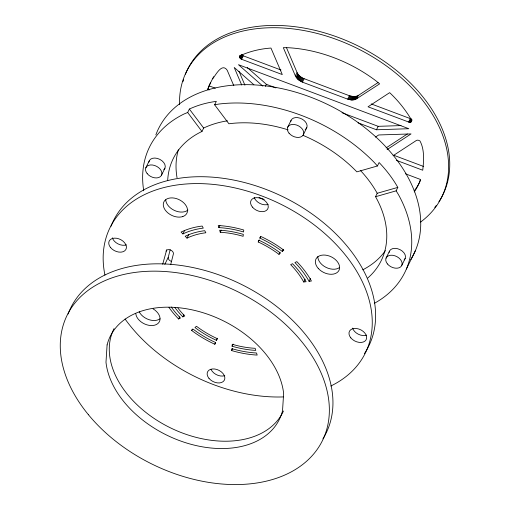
<?xml version="1.0" encoding="UTF-8"?>
<svg xmlns="http://www.w3.org/2000/svg" width="510" height="510" viewBox="0 0 510 510"><rect width="100%" height="100%" fill="white"/><g stroke="black" fill="none" stroke-linecap="round" stroke-linejoin="round"><path stroke-width="0.76" d="M239.483 57.005L240.369 55.59C250.002 51.255 260.451 48.794 270.969 48.055L282.279 74.568L241.593 59.281L239.566 57.388L240.153 55.628M231.648 350.574L231.84 348.642A83.736 56.68 26.1 0 0 256.543 352.996L257.167 355.075A86.515 58.561 26.1 0 1 231.648 350.574L232.681 348.457M232.082 346.22L232.279 344.288A77.488 52.447 26.1 0 0 255.14 348.317L255.765 350.395A80.261 54.328 26.1 0 1 232.082 346.22L233.121 344.103M162.715 264.212L166.694 249.811M164.832 264.327L168.249 257.346L170.187 249.696M170.665 264.684L173.381 253.974A3.959 2.677 26.1 0 0 170.365 249.964A3.959 2.677 26.1 0 0 166.011 251.207M209.202 89.97L207.736 89.422L208.858 86.082L213.639 76.685M207.736 89.422L210.547 82.645M214.806 344.25L215.545 342.516A83.736 56.68 26.1 0 1 193.124 329.16L191.645 330.448A86.515 58.561 26.1 0 0 214.806 344.25L215.5 342.835M216.463 340.349L217.196 338.614A77.488 52.447 26.1 0 1 196.452 326.26L194.973 327.547A80.261 54.328 26.1 0 0 216.463 340.349L217.502 338.232M258.213 241.982L258.952 240.248A80.261 54.328 26.1 0 1 280.443 253.049L278.964 254.343A77.488 52.447 26.1 0 0 258.213 241.982L259.252 239.866M259.87 238.087L260.604 236.353A86.515 58.561 26.1 0 1 283.77 250.149L282.291 251.443A83.736 56.68 26.1 0 0 259.87 238.087L260.559 236.672M145.828 167.815L149.194 160.937M143.737 190.759A142.214 96.262 26.1 0 1 184.142 113.953L187.68 112.493L189.363 109.057A118.645 80.306 26.1 0 1 216.316 101.362L214.633 104.799L228.926 123.79L229.576 123.681A115.827 78.4 26.1 0 1 288.163 129.871M161.574 175.051L164.947 168.172M167.682 180.521A115.827 78.4 26.1 0 1 201.405 131.72L201.973 131.491L203.656 128.048A112.079 75.862 26.1 0 1 227.422 120.813M239.49 56.642L240.165 55.265M239.566 57.388L240.573 55.322M239.738 57.77L241.083 55.016M239.987 58.14L241.67 54.704L243.276 55.839L281.004 70.017M240.312 58.491L241.995 55.054M240.694 58.803L242.384 55.367M241.128 59.071L242.811 55.628M241.593 59.281L243.276 55.839M182.918 233.924A83.736 56.68 26.1 0 1 203.28 228.11L202.138 226.045A86.515 58.561 26.1 0 0 181.101 232.056L182.918 233.924L184.645 230.399M187.004 238.132A77.488 52.447 26.1 0 1 205.855 232.751L204.708 230.692A80.261 54.328 26.1 0 0 185.187 236.264L187.004 238.132L188.738 234.606M265.34 86.368L266.354 84.303L247.28 67.537M218.873 227.607L218.248 225.528A86.515 58.561 26.1 0 1 243.767 230.023L243.57 231.961A83.736 56.68 26.1 0 0 218.873 227.607L219.906 225.49M295.379 75.926L283.324 47.653L288.016 47.704A115.827 78.4 26.1 0 1 375.736 80.676L379.638 83.85L355.515 99.456L351.823 100.017L347.673 99.144L302.462 82.155L298.12 79.566L295.379 75.926L297.069 72.49L286.55 47.838M296.061 77.201L297.744 73.765L297.069 72.49M220.275 232.286L219.651 230.208A80.261 54.328 26.1 0 1 243.327 234.377L243.136 236.315A77.488 52.447 26.1 0 0 220.275 232.286L221.315 230.169M296.488 77.82L298.178 74.383L297.744 73.765M168.938 307.422A86.515 58.561 26.1 0 0 178.583 318.967L179.622 316.85M296.979 78.425L298.662 74.989L298.178 74.383M297.521 79.012L299.211 75.569L298.662 74.989M298.12 79.566L299.803 76.13L299.211 75.569M298.758 80.096L300.441 76.653L299.803 76.13M174.866 307.511A80.261 54.328 26.1 0 0 182.854 316.895L183.893 314.778M299.44 80.586L301.123 77.15L300.441 76.653M300.154 81.045L301.837 77.603L301.123 77.15M300.9 81.46L302.583 78.017L301.837 77.603M301.671 81.829L303.354 78.393L349.356 95.708L353.506 96.575L356.535 96.243L358.39 95.415L378.044 82.556M302.462 82.155L304.145 78.712M287.659 127.315L291.031 120.436M191.645 330.448L192.334 329.039M303.412 134.551L306.778 127.678M347.673 99.144L349.356 95.708M348.502 99.431L350.185 95.988M349.337 99.66L351.027 96.218M350.172 99.832L351.862 96.396M351.007 99.954L352.69 96.517M351.823 100.017L353.506 96.575M352.62 100.017L354.31 96.581M353.398 99.966L355.081 96.524M354.144 99.852L355.827 96.415M278.964 254.343L279.996 252.227M354.852 99.686L356.535 96.243M355.515 99.456L357.198 96.02M356.707 98.851L358.39 95.415M282.291 251.443L283.324 249.326M358.065 122.84L376.488 129.769L378.171 126.327L401.038 125.587M303.737 282.005L306.102 281.705A80.261 54.328 26.1 0 0 292.555 263.708L290.662 264.626A77.488 52.447 26.1 0 1 303.737 282.005L305.114 279.18M309.06 281.335L311.425 281.035A86.515 58.561 26.1 0 0 296.826 261.636L294.933 262.554A83.736 56.68 26.1 0 1 309.06 281.335L310.443 278.511M302.997 135.335A115.827 78.4 26.1 0 1 356.343 171.322L356.828 171.864L377.432 165.98L379.115 162.543A118.645 80.306 26.1 0 1 397.819 187.399L396.136 190.836L375.532 196.72L375.889 197.293A115.827 78.4 26.1 0 1 367.78 277.995M408.625 122.049L410.308 118.613L411.289 118.843L409.606 122.279L409.116 122.202L368.035 106.8L389.653 92.654C398.125 100.617 405.52 109.765 411.398 119.805L411.474 121.616L409.606 122.279M409.116 122.202L410.799 118.76M410.078 122.285L411.423 119.538M410.512 122.221L411.863 119.468M410.901 122.081L411.908 120.022M411.226 121.877L411.895 120.507M375.532 196.72L377.215 193.277L397.819 187.399M386.07 258.105L389.442 251.226M401.823 265.34L405.189 258.462M406.374 269.057L415.357 250.716M212.638 78.801C215.59 75.493 221.85 62.271 227.224 70.284L233.784 85.674M375.43 137.113L378.707 134.965L411.034 133.92L387.064 149.602M386.089 147.906L407.394 133.964M393.127 155.677L416.332 140.499C417.511 139.823 419.003 140.269 420.017 141.047C424.62 149.564 423.823 160.822 422.733 170.225L396.391 160.325M178.583 318.967L180.483 318.042A83.736 56.68 26.1 0 1 171.226 306.988M182.854 316.895L184.754 315.977A77.488 52.447 26.1 0 1 177.913 308.078M214.633 104.799L218.726 104.078A142.214 96.262 26.1 0 1 374.385 162.575L377.432 165.98M376.488 129.769L408.816 128.718L238.451 64.687L262.88 86.171M371.197 103.912L410.308 118.613M266.354 84.303L275.935 87.905M342 112.735L378.171 126.327M209.425 85.986L215.277 88.185M393.688 155.238L423.689 166.509M405.501 173.827L420.399 179.431L419.277 182.765A115.827 78.4 26.1 0 1 414.273 191.938M302.583 78.017L303.354 78.393M253.872 84.749L234.211 67.467L241.676 84.979M189.363 109.057L203.656 128.048M187.68 112.493L201.973 131.491M396.136 190.836L398.38 194.469A142.214 96.262 26.1 0 1 374.512 303.233M239.005 71.323L244.921 85.189M179.552 104.614A142.214 96.262 26.1 0 1 356.037 47.793A142.214 96.262 26.1 0 1 420.565 222.079M420.667 180.011A115.827 78.4 26.1 0 1 414.19 190.938M185.423 74.211A142.214 96.262 26.1 0 1 359.544 46.678A142.214 96.262 26.1 0 1 438.893 201.743M436.19 205.575A142.214 96.262 26.1 0 1 434.73 207.423M182.982 81.613A142.214 96.262 26.1 0 1 183.625 79.356M148.894 162.135A8.67 5.865 26.1 0 1 159.777 159.343A8.67 5.865 26.1 0 1 163.85 169.664M389.136 252.431A8.67 5.865 26.1 0 1 400.018 249.632A8.67 5.865 26.1 0 1 404.092 259.953M290.726 121.641A8.67 5.865 26.1 0 1 302.009 119.059A8.67 5.865 26.1 0 1 305.165 129.559M360.595 170.62A112.079 75.862 26.1 0 1 377.215 193.277M385.388 250.633A115.827 78.4 26.1 0 1 362.769 269.803M177.034 177.722A115.827 78.4 26.1 0 1 178.379 149.8M155.85 134.889A142.214 96.262 26.1 0 1 328.478 104.888A142.214 96.262 26.1 0 1 410.716 259.66M68.079 314.058A142.214 96.262 26.1 0 1 240.701 284.057A142.214 96.262 26.1 0 1 322.938 438.829M283.464 411.015A94.21 63.769 26.1 0 1 170.703 427.973A94.21 63.769 26.1 0 1 114.036 328.606M104.945 275.088A142.214 96.262 26.1 0 1 280.283 203.962A142.214 96.262 26.1 0 1 330.76 386.044M283.184 396.933A142.214 96.262 26.1 0 1 125.071 319.024M365.198 352.384A142.214 96.262 26.1 0 1 364.35 353.685M111.027 226.223A142.214 96.262 26.1 0 1 283.891 197.204A142.214 96.262 26.1 0 1 365.613 351.721M153.096 308.869A12.833 8.683 26.1 0 1 154.842 325.131A12.833 8.683 26.1 0 1 135.819 313.803M171.264 261.362A3.959 2.677 26.1 0 1 168.249 257.346M126.378 244.87A9.365 6.337 26.1 0 1 112.347 237.813M268.209 204.376A9.365 6.337 26.1 0 1 254.184 197.319M366.62 335.159A9.365 6.337 26.1 0 1 352.595 328.102M224.789 375.66A9.365 6.337 26.1 0 1 211.025 369.336M339.628 267.489A12.833 8.683 26.1 0 1 325.96 267.329A12.833 8.683 26.1 0 1 317.826 256.517M187.916 210.031A12.833 8.683 26.1 0 1 185.315 211.503L184.269 211.797A12.833 8.683 26.1 0 1 165.744 199.844M160.057 318.763A12.833 8.683 26.1 0 1 139.198 311.763M259.035 197.574A114.438 77.456 26.1 0 1 264.263 199.442M107.1 344.9L105.984 362.208A94.21 63.769 26.1 0 0 190.536 444.165A94.21 63.769 26.1 0 0 282.521 410.831L283.637 393.522A94.21 63.769 26.1 0 0 199.078 311.565A94.21 63.769 26.1 0 0 107.1 344.9M182.841 216.546L181.796 216.839A12.833 8.683 26.1 0 1 163.296 205.211A12.833 8.683 26.1 0 1 180.393 200.328A12.833 8.683 26.1 0 1 182.841 216.546M147.218 173.68A8.67 5.865 26.1 0 0 161.294 175.593A8.67 5.865 26.1 0 0 152.598 165.023A8.67 5.865 26.1 0 0 147.218 173.68M387.46 263.97A8.67 5.865 26.1 0 0 401.536 265.882A8.67 5.865 26.1 0 0 392.84 255.312A8.67 5.865 26.1 0 0 387.46 263.97M289.049 133.18A8.67 5.865 26.1 0 0 303.125 135.099A8.67 5.865 26.1 0 0 294.429 124.523A8.67 5.865 26.1 0 0 289.049 133.18M88.428 414.719A142.214 96.262 26.1 0 0 319.349 446.167A142.214 96.262 26.1 0 0 176.651 272.71A142.214 96.262 26.1 0 0 88.428 414.719M110.581 247.579A9.365 6.337 26.1 0 0 125.785 249.651A9.365 6.337 26.1 0 0 116.388 238.234A9.365 6.337 26.1 0 0 110.581 247.579M252.412 207.085A9.365 6.337 26.1 0 0 267.616 209.157A9.365 6.337 26.1 0 0 258.226 197.733A9.365 6.337 26.1 0 0 252.412 207.085M350.823 337.869A9.365 6.337 26.1 0 0 366.027 339.94A9.365 6.337 26.1 0 0 356.63 328.523A9.365 6.337 26.1 0 0 350.823 337.869M208.992 378.369A9.365 6.337 26.1 0 0 224.196 380.441A9.365 6.337 26.1 0 0 214.799 369.017A9.365 6.337 26.1 0 0 208.992 378.369M318.297 268.458A12.833 8.683 26.1 0 0 338.952 270.434A12.833 8.683 26.1 0 0 325.227 255.102A12.833 8.683 26.1 0 0 318.297 268.458"/></g></svg>
